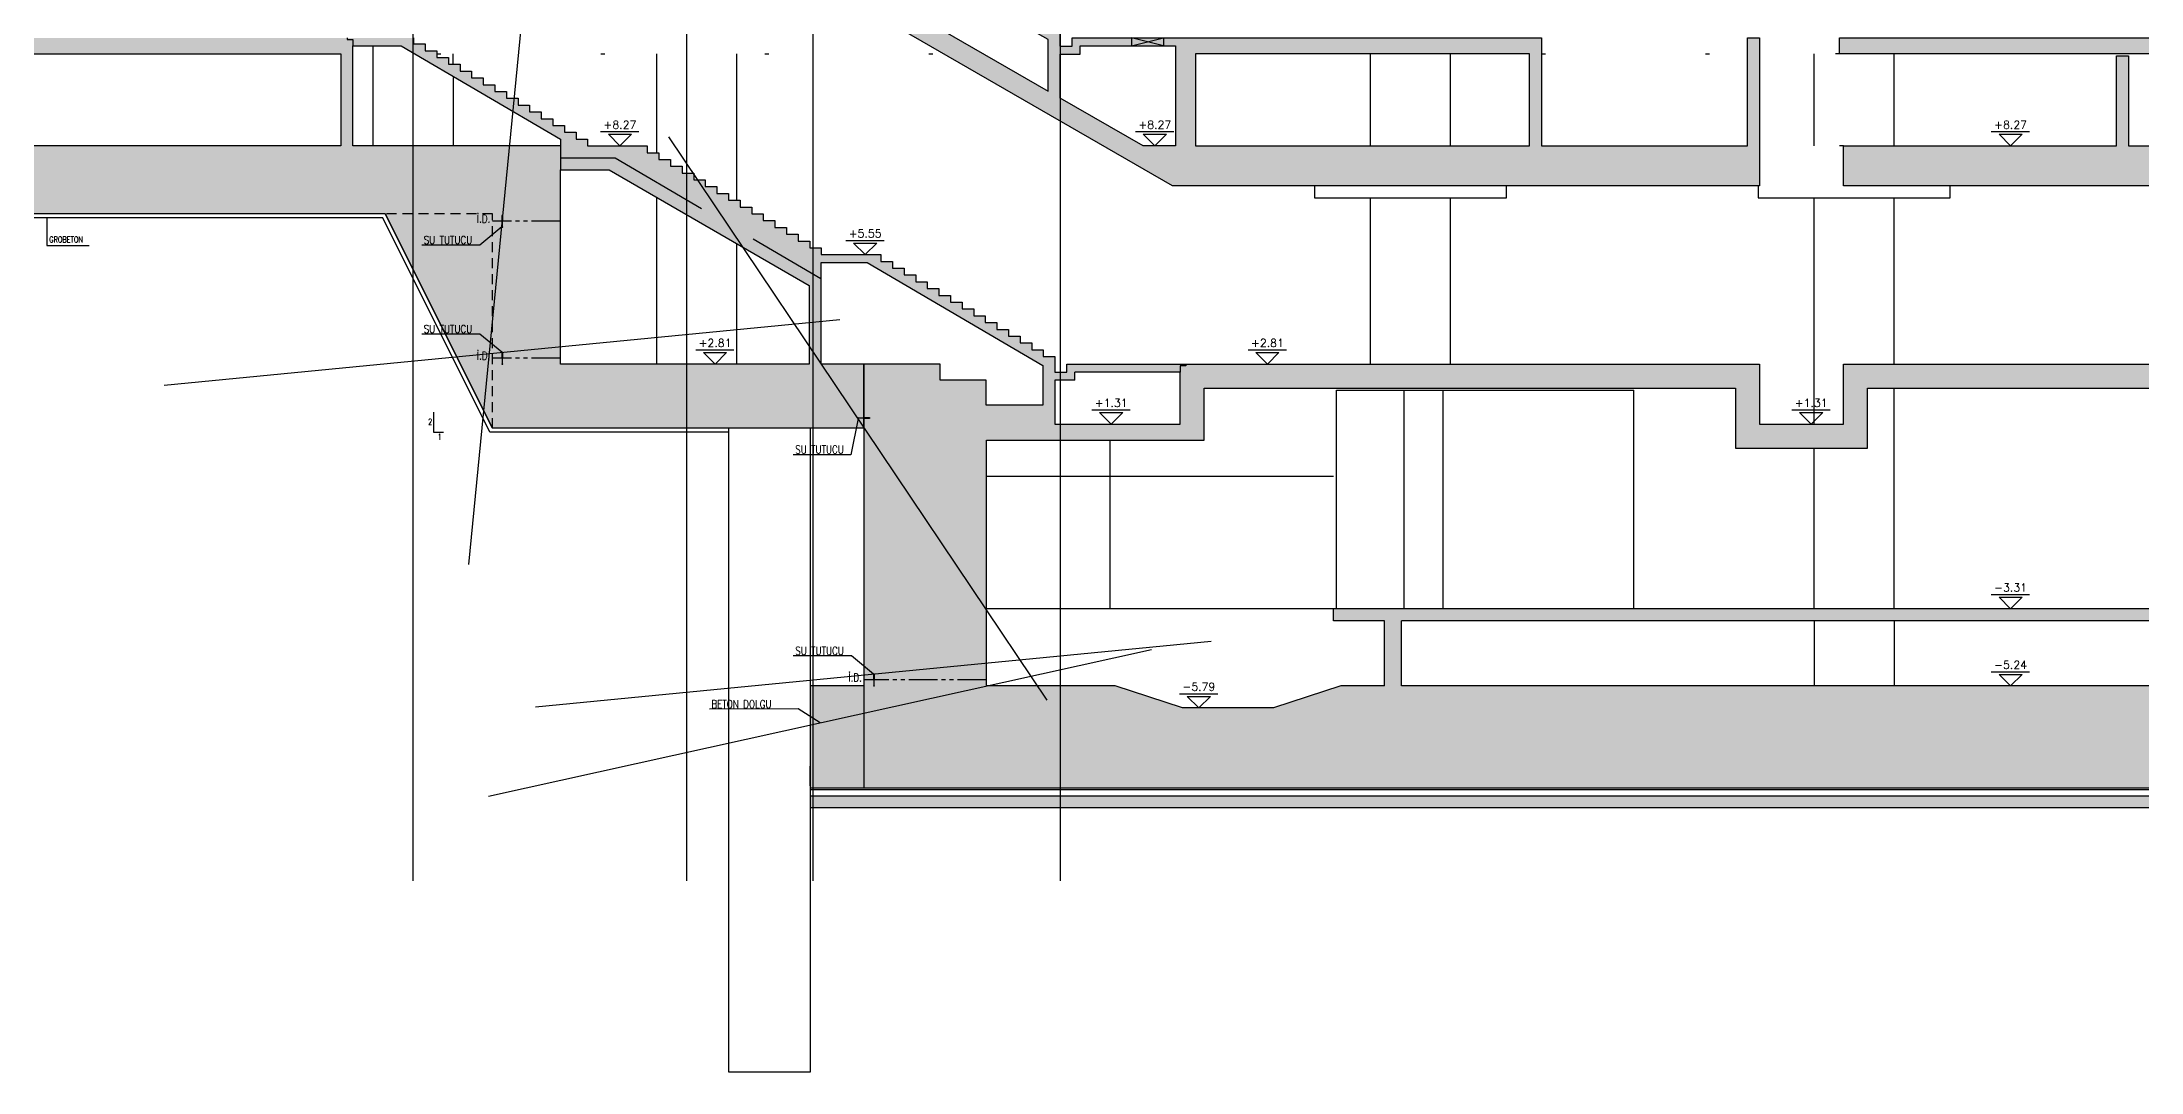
# Model space of a CAD drawing. Header units: millimetres. Extents: x 400408 to 401352, y 4543980 to 4544157.
# Drawn here: x 400660.8 to 400713.2, y 4544014.6 to 4544040.3 of the extents above; entities that cross this region are included whole.
import ezdxf
from ezdxf.enums import TextEntityAlignment as Align

# ---------------------------------------------------------------- set-up
doc = ezdxf.new("R2010")
doc.units = ezdxf.units.MM
for name, pattern in [('ACAD_ISO05W100', [33, 24, -3, 0, -3, 0, -3]), ('AKS', [3, 2.5, -0.25, 0, -0.25]), ('CIZGI', [0.4, 0.25, -0.15]), ('CONTINU', [0]), ('Dot', [4, 0, -4]), ('HIDDEN', [0.375, 0.25, -0.125])]:
    doc.linetypes.add(name, pattern=pattern)
for name, color, linetype in [('aks prota', 2, 'AKS'), ('görünüş prota', 4, 'Continuous'), ('inşaat derzi prota', 11, 'Continuous'), ('kesik prota', 2, 'CIZGI'), ('kesit prota', 1, 'Continuous'), ('kesit tarama prota', 252, 'Continuous'), ('kot prota', 4, 'Continuous'), ('merdiven prota', 2, 'Continuous'), ('not yazısı prota', 6, 'Continuous'), ('not çizgisi prota', 4, 'Continuous'), ('PRT-CST-rc_level', 6, 'Continuous'), ('PRT-CST-rc_levermark', 4, 'Continuous'), ('st_s_not yazısı', 6, 'Continuous'), ('st_s_not çizgisi', 4, 'CIZGI'), ('st_s_su tutucu', 2, 'Continuous'), ('st_s_ölçü', 4, 'Continuous')]:
    doc.layers.add(name, color=color, linetype=linetype)
doc.layers.add('PRT-KD-kazik', color=172, linetype='Continuous', lineweight=25)
doc.styles.add('NOT', font='romanstw.shx')
doc.styles.add('OLCU', font='romanstw.shx')
doc.styles.add('TSIMPLEX', font='romanstw.shx')
doc.dimstyles.new('1-50', dxfattribs={"dimtxt": 10, "dimasz": 4, "dimexe": 4, "dimexo": 8, "dimgap": 4, "dimtad": 1, "dimdec": 1, "dimrnd": 0.05, "dimzin": 9, "dimdsep": 46, "dimtxsty": 'OLCU', "dimblk1": 'OBLIQUE', "dimblk2": 'OBLIQUE', "dimsah": 1, "dimcen": 2, "dimdle": 4, "dimclrd": 4, "dimclre": 4, "dimclrt": 3, "dimadec": 1, "dimazin": 0, "dimtfac": 1, "dimtdec": 1, "dimtix": 1, "dimtmove": 2, "dimatfit": 3, "dimldrblk": 'OBLIQUE', "dimfxl": 1, "dimtvp": 1, "dimtolj": 1, "dimtzin": 1, "dimarcsym": 0})

# ---------------------------------------------------------------- blocks, each defined once
blk = doc.blocks.new('KOTK5')
at = {"layer": 'PRT-CST-rc_levermark'}
blk.add_line((217, 160), (-213, 160), dxfattribs=at)
blk.add_lwpolyline([(130, 130), (-130, 130), (0, 0)], close=True, dxfattribs=at)
at = {"layer": 'PRT-CST-rc_level', "style": 'OLCU'}
blk.add_attdef('000.00', text='', height=90, dxfattribs=at).set_placement((0, 193), align=Align.CENTER)
blk = doc.blocks.new('D')
at = {"layer": 'st_s_su tutucu', "linetype": 'CONTINU', "ltscale": 0.2}
for p, q in [((-39988, 52508), (-39993, 52508)), ((-39993, 52508), (-39993, 52507)), ((-39993, 52507), (-39991, 52506)), ((-39991, 52499), (-39992, 52499)), ((-39992, 52499), (-39992, 52498)), ((-39992, 52498), (-39991, 52498)), ((-39991, 52489), (-39992, 52489)), ((-39992, 52489), (-39992, 52488)), ((-39992, 52488), (-39991, 52488)), ((-39991, 52479), (-39992, 52479)), ((-39992, 52479), (-39992, 52478)), ((-39992, 52478), (-39991, 52478)), ((-39991, 52506), (-39991, 52499)), ((-39991, 52498), (-39991, 52489)), ((-39991, 52488), (-39991, 52479)), ((-39991, 52469), (-39991, 52478)), ((-39990, 52506), (-39988, 52507)), ((-39990, 52499), (-39990, 52506)), ((-39989, 52499), (-39990, 52499)), ((-39990, 52489), (-39990, 52498)), ((-39990, 52498), (-39989, 52498)), ((-39989, 52489), (-39990, 52489)), ((-39990, 52479), (-39990, 52488)), ((-39990, 52488), (-39989, 52488)), ((-39989, 52479), (-39990, 52479)), ((-39990, 52478), (-39989, 52478)), ((-39990, 52478), (-39990, 52469)), ((-39989, 52498), (-39989, 52499)), ((-39989, 52488), (-39989, 52489)), ((-39989, 52478), (-39989, 52479)), ((-39988, 52507), (-39988, 52508)), ((-39993, 52449), (-39991, 52450)), ((-39993, 52448), (-39993, 52449)), ((-39988, 52448), (-39993, 52448)), ((-39992, 52468), (-39992, 52469)), ((-39992, 52469), (-39991, 52469)), ((-39991, 52468), (-39992, 52468)), ((-39992, 52458), (-39992, 52459)), ((-39992, 52459), (-39991, 52459)), ((-39991, 52458), (-39992, 52458)), ((-39991, 52459), (-39991, 52468)), ((-39991, 52450), (-39991, 52458)), ((-39990, 52469), (-39989, 52469)), ((-39989, 52468), (-39990, 52468)), ((-39990, 52468), (-39990, 52459)), ((-39990, 52459), (-39989, 52459)), ((-39989, 52458), (-39990, 52458)), ((-39990, 52458), (-39990, 52450)), ((-39990, 52450), (-39988, 52449)), ((-39989, 52469), (-39989, 52468)), ((-39989, 52459), (-39989, 52458)), ((-39988, 52449), (-39988, 52448))]:
    blk.add_line(p, q, dxfattribs=at)
blk = doc.blocks.new('_Oblique')
at = {"layer": 'st_s_ölçü', "lineweight": -2}
blk.add_line((-0.5, -0.5), (0.5, 0.5), dxfattribs=at)

msp = doc.modelspace()

# ---------------------------------------------------------------- hatches: boundary and pattern name
at = {"layer": 'kesit tarama prota'}
h = msp.add_hatch(color=256, dxfattribs=at)
h.dxf.hatch_style = 1
h.paths.add_polyline_path([(400719.007, 4544024.228), (400694.741, 4544024.228), (400694.741, 4544025.858), (400740.506, 4544025.858), (400740.506, 4544024.228), (400720.347, 4544024.228), (400720.347, 4544021.678), (400753.947, 4544021.678), (400753.947, 4544024.228), (400753.947, 4544037.738), (400753.922, 4544037.738), (400753.922, 4544040.038), (400754.422, 4544040.038), (400754.422, 4544040.238), (400756.801, 4544040.238), (400756.801, 4544037.738), (400753.947, 4544037.738), (400753.947, 4544036.038), (400773.976, 4544036.038), (400775.185, 4544032.288), (400783.283, 4544032.288), (400783.283, 4544060.828), (400775.181, 4544060.828), (400775.181, 4544063.488), (400772.583, 4544063.488), (400772.583, 4544060.828), (400768.283, 4544060.828), (400768.283, 4544063.998), (400767.983, 4544063.998), (400767.983, 4544059.628), (400772.383, 4544059.628), (400772.383, 4544053.528), (400772.383, 4544053.028), (400772.383, 4544047.068), (400772.383, 4544046.568), (400772.383, 4544037.738), (400757.101, 4544037.738), (400757.101, 4544040.038), (400770.583, 4544040.038), (400770.583, 4544040.438), (400754.222, 4544040.438), (400754.222, 4544040.238), (400753.922, 4544040.238), (400753.922, 4544040.628), (400753.622, 4544040.628), (400753.622, 4544040.798), (400753.322, 4544040.798), (400753.322, 4544040.968), (400753.022, 4544040.968), (400753.022, 4544041.138), (400752.722, 4544041.138), (400752.722, 4544041.308), (400752.422, 4544041.308), (400752.422, 4544041.478), (400752.122, 4544041.478), (400752.122, 4544041.648), (400751.822, 4544041.648), (400751.822, 4544041.818), (400751.522, 4544041.818), (400751.522, 4544041.988), (400751.222, 4544041.988), (400751.222, 4544042.158), (400750.922, 4544042.158), (400750.922, 4544042.328), (400750.622, 4544042.328), (400750.622, 4544042.498), (400750.322, 4544042.498), (400750.322, 4544042.668), (400749.122, 4544042.668), (400749.122, 4544042.838), (400748.822, 4544042.838), (400748.822, 4544043.008), (400748.522, 4544043.008), (400748.522, 4544043.178), (400748.222, 4544043.178), (400748.222, 4544043.348), (400747.922, 4544043.348), (400747.922, 4544043.518), (400747.622, 4544043.518), (400747.622, 4544043.688), (400747.322, 4544043.688), (400747.322, 4544043.858), (400747.022, 4544043.858), (400747.022, 4544044.028), (400746.722, 4544044.028), (400746.722, 4544044.198), (400746.422, 4544044.198), (400746.422, 4544044.368), (400746.122, 4544044.368), (400746.122, 4544044.538), (400745.822, 4544044.538), (400745.822, 4544044.708), (400745.522, 4544044.708), (400745.522, 4544044.878), (400744.322, 4544044.878), (400744.322, 4544045.048), (400744.022, 4544045.048), (400744.022, 4544045.218), (400743.722, 4544045.218), (400743.722, 4544045.388), (400743.422, 4544045.388), (400743.422, 4544045.558), (400743.122, 4544045.558), (400743.122, 4544045.728), (400742.822, 4544045.728), (400742.822, 4544045.898), (400742.522, 4544045.898), (400742.522, 4544046.068), (400742.222, 4544046.068), (400742.222, 4544046.238), (400741.922, 4544046.238), (400741.922, 4544046.408), (400741.622, 4544046.408), (400741.622, 4544046.578), (400741.322, 4544046.578), (400741.322, 4544046.748), (400741.022, 4544046.748), (400741.022, 4544046.918), (400740.722, 4544046.918), (400740.722, 4544047.068), (400725.497, 4544047.068), (400725.497, 4544052.978), (400725.197, 4544052.978), (400725.197, 4544047.068), (400719.197, 4544047.068), (400719.197, 4544052.978), (400718.897, 4544052.978), (400718.897, 4544047.068), (400718.897, 4544046.968), (400718.647, 4544046.968), (400718.647, 4544047.068), (400703.387, 4544047.068), (400703.387, 4544046.568), (400738.171, 4544046.568), (400738.171, 4544045.068), (400742.493, 4544045.068), (400750.513, 4544040.438), (400705.687, 4544040.438), (400705.687, 4544040.038), (400751.001, 4544040.038), (400751.001, 4544037.738), (400730.217, 4544037.738), (400730.217, 4544039.988), (400729.917, 4544039.988), (400729.917, 4544037.738), (400712.917, 4544037.738), (400712.917, 4544039.988), (400712.617, 4544039.988), (400712.617, 4544037.738), (400705.787, 4544037.738), (400705.787, 4544036.738), (400750.885, 4544036.738), (400750.885, 4544032.278), (400705.787, 4544032.278), (400705.787, 4544030.778), (400703.687, 4544030.778), (400703.687, 4544032.278), (400686.376, 4544032.278), (400686.376, 4544032.078), (400686.076, 4544032.078), (400686.076, 4544032.468), (400685.786, 4544032.468), (400685.786, 4544032.638), (400685.496, 4544032.638), (400685.496, 4544032.808), (400685.206, 4544032.808), (400685.206, 4544032.978), (400684.916, 4544032.978), (400684.916, 4544033.148), (400684.626, 4544033.148), (400684.626, 4544033.318), (400684.336, 4544033.318), (400684.336, 4544033.488), (400684.046, 4544033.488), (400684.046, 4544033.658), (400683.756, 4544033.658), (400683.756, 4544033.828), (400683.466, 4544033.828), (400683.466, 4544033.998), (400683.176, 4544033.998), (400683.176, 4544034.168), (400682.886, 4544034.168), (400682.886, 4544034.338), (400682.596, 4544034.338), (400682.596, 4544034.508), (400682.306, 4544034.508), (400682.306, 4544034.678), (400682.016, 4544034.678), (400682.016, 4544034.848), (400681.726, 4544034.848), (400681.726, 4544035.018), (400680.236, 4544035.018), (400680.236, 4544035.188), (400679.946, 4544035.188), (400679.946, 4544035.358), (400679.656, 4544035.358), (400679.656, 4544035.528), (400679.366, 4544035.528), (400679.366, 4544035.698), (400679.076, 4544035.698), (400679.076, 4544035.868), (400678.786, 4544035.868), (400678.786, 4544036.038), (400678.496, 4544036.038), (400678.496, 4544036.208), (400678.206, 4544036.208), (400678.206, 4544036.378), (400677.916, 4544036.378), (400677.916, 4544036.548), (400677.626, 4544036.548), (400677.626, 4544036.718), (400677.336, 4544036.718), (400677.336, 4544036.888), (400677.046, 4544036.888), (400677.046, 4544037.058), (400676.756, 4544037.058), (400676.756, 4544037.228), (400676.466, 4544037.228), (400676.466, 4544037.398), (400676.176, 4544037.398), (400676.176, 4544037.568), (400675.886, 4544037.568), (400675.886, 4544037.738), (400674.396, 4544037.738), (400674.396, 4544037.908), (400674.106, 4544037.908), (400674.106, 4544038.078), (400673.816, 4544038.078), (400673.816, 4544038.248), (400673.526, 4544038.248), (400673.526, 4544038.418), (400673.236, 4544038.418), (400673.236, 4544038.588), (400672.946, 4544038.588), (400672.946, 4544038.758), (400672.656, 4544038.758), (400672.656, 4544038.928), (400672.366, 4544038.928), (400672.366, 4544039.098), (400672.076, 4544039.098), (400672.076, 4544039.268), (400671.786, 4544039.268), (400671.786, 4544039.438), (400671.496, 4544039.438), (400671.496, 4544039.608), (400671.206, 4544039.608), (400671.206, 4544039.778), (400670.916, 4544039.778), (400670.916, 4544039.948), (400670.626, 4544039.948), (400670.626, 4544040.118), (400670.336, 4544040.118), (400670.336, 4544040.288), (400670.046, 4544040.288), (400670.046, 4544040.438), (400643.483, 4544040.438), (400643.483, 4544046.568), (400651.033, 4544046.568), (400651.033, 4544047.068), (400643.483, 4544047.068), (400643.483, 4544053.028), (400679.943, 4544053.028), (400679.943, 4544053.528), (400643.483, 4544053.528), (400643.483, 4544059.628), (400661.79, 4544059.628), (400661.79, 4544062.208), (400661.49, 4544062.208), (400661.49, 4544060.828), (400643.283, 4544060.828), (400643.283, 4544061.358), (400640.683, 4544061.358), (400640.683, 4544060.828), (400632.583, 4544060.828), (400632.583, 4544036.038), (400644.373, 4544036.038), (400645.583, 4544032.288), (400652.333, 4544032.288), (400653.542, 4544036.038), (400669.334, 4544036.038), (400672.014, 4544030.678), (400681.302, 4544030.678), (400681.302, 4544032.278), (400680.236, 4544032.278), (400680.236, 4544034.818), (400681.382, 4544034.818), (400685.776, 4544032.242), (400685.776, 4544031.248), (400684.359, 4544031.248), (400684.359, 4544031.878), (400683.204, 4544031.878), (400683.204, 4544032.278), (400681.302, 4544032.278), (400681.302, 4544030.678), (400681.302, 4544024.228), (400681.302, 4544021.678), (400719.007, 4544021.678)])
h.paths.add_polyline_path([(400693.041, 4544026.158), (400693.041, 4544025.858), (400694.316, 4544025.858), (400694.316, 4544024.228), (400693.227, 4544024.228), (400691.544, 4544023.678), (400689.264, 4544023.678), (400687.581, 4544024.228), (400684.364, 4544024.228), (400684.364, 4544030.378), (400689.807, 4544030.378), (400689.807, 4544031.678), (400703.087, 4544031.678), (400703.087, 4544030.178), (400706.387, 4544030.178), (400706.387, 4544031.678), (400750.885, 4544031.678), (400750.885, 4544024.228), (400747.668, 4544024.228), (400745.985, 4544023.678), (400743.705, 4544023.678), (400742.022, 4544024.228), (400740.933, 4544024.228), (400740.933, 4544025.858), (400742.208, 4544025.858), (400742.208, 4544026.158)], flags=16)
h.paths.add_polyline_path([(400689.207, 4544030.778), (400686.076, 4544030.778), (400686.076, 4544031.878), (400686.576, 4544031.878), (400686.576, 4544032.078), (400689.207, 4544032.078)], flags=16)
h.paths.add_polyline_path([(400679.936, 4544032.278), (400673.714, 4544032.278), (400673.714, 4544037.138), (400673.714, 4544037.738), (400668.527, 4544037.738), (400668.527, 4544040.238), (400669.736, 4544040.238), (400673.714, 4544037.906), (400673.714, 4544037.738), (400673.714, 4544037.138), (400674.932, 4544037.138), (400679.936, 4544034.249)], flags=16)
h.paths.add_polyline_path([(400668.227, 4544037.738), (400650.933, 4544037.738), (400650.633, 4544037.738), (400650.633, 4544033.988), (400647.283, 4544033.988), (400647.283, 4544037.738), (400646.983, 4544037.738), (400643.483, 4544037.738), (400643.483, 4544040.038), (400668.227, 4544040.038)], flags=16)
h.paths.add_polyline_path([(400738.771, 4544045.568), (400738.771, 4544046.868), (400740.404, 4544046.868), (400742.627, 4544045.608), (400742.627, 4544045.568)], flags=16)
h.paths.add_polyline_path([(400744.322, 4544044.59), (400744.322, 4544044.678), (400745.169, 4544044.678), (400748.822, 4544042.608), (400748.822, 4544041.992)], flags=16)
h.paths.add_polyline_path([(400749.122, 4544041.818), (400749.122, 4544042.468), (400749.969, 4544042.468), (400753.622, 4544040.398), (400753.622, 4544037.738), (400751.501, 4544037.738), (400751.501, 4544040.445)], flags=16)
h.paths.add_polyline_path([(400642.883, 4544037.738), (400639.483, 4544037.738), (400639.483, 4544059.628), (400640.983, 4544059.628), (400640.983, 4544061.058), (400642.883, 4544061.058)], flags=16)
h.paths.add_polyline_path([(400638.983, 4544037.738), (400633.783, 4544037.738), (400633.783, 4544040.038), (400638.983, 4544040.038)], flags=16)
h.paths.add_polyline_path([(400638.983, 4544040.438), (400633.783, 4544040.438), (400633.783, 4544046.568), (400638.983, 4544046.568)], flags=16)
h.paths.add_polyline_path([(400638.983, 4544047.068), (400633.783, 4544047.068), (400633.783, 4544053.028), (400638.983, 4544053.028)], flags=16)
h.paths.add_polyline_path([(400638.983, 4544053.528), (400633.783, 4544053.528), (400633.783, 4544059.628), (400638.983, 4544059.628)], flags=16)
h.paths.add_polyline_path([(400772.985, 4544037.738), (400772.985, 4544063.288), (400774.881, 4544063.288), (400774.881, 4544059.628), (400776.385, 4544059.628), (400776.385, 4544037.738)], flags=16)
h.paths.add_polyline_path([(400776.885, 4544033.988), (400776.885, 4544040.038), (400782.083, 4544040.038), (400782.083, 4544037.738), (400782.083, 4544033.988)], flags=16)
h.paths.add_polyline_path([(400776.885, 4544040.438), (400776.885, 4544046.568), (400782.083, 4544046.568), (400782.083, 4544040.438)], flags=16)
h.paths.add_polyline_path([(400776.885, 4544047.068), (400776.885, 4544053.028), (400782.083, 4544053.028), (400782.083, 4544047.068)], flags=16)
h.paths.add_polyline_path([(400776.885, 4544053.528), (400776.885, 4544059.628), (400782.083, 4544059.628), (400782.083, 4544053.528)], flags=16)
h = msp.add_hatch(color=256, dxfattribs=at)
h.dxf.hatch_style = 1
h.paths.add_polyline_path([(400676.01, 4544045.388), (400675.71, 4544045.388), (400675.71, 4544045.558), (400675.41, 4544045.558), (400675.41, 4544045.728), (400675.11, 4544045.728), (400675.11, 4544045.898), (400674.81, 4544045.898), (400674.81, 4544046.068), (400674.51, 4544046.068), (400674.51, 4544046.238), (400674.21, 4544046.238), (400674.21, 4544046.408), (400673.91, 4544046.408), (400673.91, 4544046.578), (400673.61, 4544046.578), (400673.61, 4544046.748), (400673.31, 4544046.748), (400673.31, 4544046.918), (400673.01, 4544046.918), (400673.01, 4544047.068), (400667.032, 4544047.068), (400667.032, 4544046.568), (400670.563, 4544046.568), (400670.563, 4544045.068), (400674.588, 4544045.068), (400689.016, 4544036.738), (400703.687, 4544036.738), (400703.687, 4544040.438), (400703.387, 4544040.438), (400703.387, 4544037.738), (400698.237, 4544037.738), (400698.237, 4544040.438), (400686.51, 4544040.438), (400686.51, 4544040.234), (400686.211, 4544040.234), (400686.211, 4544040.628), (400685.91, 4544040.628), (400685.91, 4544040.798), (400685.61, 4544040.798), (400685.61, 4544040.968), (400685.31, 4544040.968), (400685.31, 4544041.138), (400685.01, 4544041.138), (400685.01, 4544041.308), (400684.71, 4544041.308), (400684.71, 4544041.478), (400684.41, 4544041.478), (400684.41, 4544041.648), (400684.11, 4544041.648), (400684.11, 4544041.818), (400683.81, 4544041.818), (400683.81, 4544041.988), (400683.51, 4544041.988), (400683.51, 4544042.158), (400683.21, 4544042.158), (400683.21, 4544042.328), (400682.91, 4544042.328), (400682.91, 4544042.498), (400682.61, 4544042.498), (400682.61, 4544042.668), (400681.41, 4544042.668), (400681.41, 4544042.838), (400681.11, 4544042.838), (400681.11, 4544043.008), (400680.81, 4544043.008), (400680.81, 4544043.178), (400680.51, 4544043.178), (400680.51, 4544043.348), (400680.21, 4544043.348), (400680.21, 4544043.518), (400679.91, 4544043.518), (400679.91, 4544043.688), (400679.61, 4544043.688), (400679.61, 4544043.858), (400679.31, 4544043.858), (400679.31, 4544044.028), (400679.01, 4544044.028), (400679.01, 4544044.198), (400678.71, 4544044.198), (400678.71, 4544044.368), (400678.41, 4544044.368), (400678.41, 4544044.538), (400678.11, 4544044.538), (400678.11, 4544044.708), (400677.81, 4544044.708), (400677.81, 4544044.878), (400676.61, 4544044.878), (400676.61, 4544045.048), (400676.31, 4544045.048), (400676.31, 4544045.218), (400676.01, 4544045.218)])
h.paths.add_polyline_path([(400674.722, 4544045.568), (400671.061, 4544045.568), (400671.061, 4544046.868), (400672.692, 4544046.868), (400674.722, 4544045.718)], flags=16)
h.paths.add_polyline_path([(400676.61, 4544044.678), (400677.457, 4544044.678), (400681.11, 4544042.608), (400681.11, 4544041.88), (400676.61, 4544044.478)], flags=16)
h.paths.add_polyline_path([(400681.41, 4544042.468), (400682.257, 4544042.468), (400685.911, 4544040.398), (400685.911, 4544039.108), (400681.41, 4544041.707)], flags=16)
h.paths.add_polyline_path([(400686.211, 4544040.034), (400686.71, 4544040.034), (400686.71, 4544040.238), (400689.093, 4544040.238), (400689.093, 4544037.738), (400688.284, 4544037.738), (400686.211, 4544038.935)], flags=16)
h.paths.add_polyline_path([(400689.593, 4544040.038), (400697.937, 4544040.038), (400697.937, 4544037.738), (400689.593, 4544037.738)], flags=16)
h = msp.add_hatch(color=256, dxfattribs=at)
h.dxf.hatch_style = 1
h.paths.add_polyline_path([(400681.302, 4544024.228), (400679.962, 4544024.228), (400679.962, 4544021.678), (400681.302, 4544021.678)])
h = msp.add_hatch(dxfattribs=at)
h.set_pattern_fill('AR-CONC', color=253, scale=0.001)
h.set_pattern_definition([(50, (401030.68156, 4543716.28813), (0.18218467, -0.015939086), [0.01905, -0.20955]), (355, (401030.68156, 4543716.28813), (-0.03524342, 0.191056845), [0.01524, -0.167640584]), (100.451445, (401030.69674, 4543716.2868), (0.14694125, 0.17511775), [0.01619001, -0.178090245]), (46.1842, (401030.68156, 4543716.33893), (0.27107904, -0.04204233), [0.028575, -0.314325]), (96.63556, (401030.70415, 4543716.33543), (0.23740413, 0.24742612), [0.02428502, -0.2671356]), (351.18415, (401030.68156, 4543716.33893), (0.23740413, 0.24742612), [0.02285997, -0.25145973]), (21, (401030.70696, 4543716.32623), (0.15161439, -0.1022652), [0.01905, -0.20955]), (326, (401030.70696, 4543716.32623), (0.06180203, 0.184187966), [0.01524, -0.16764]), (71.451445, (401030.7196, 4543716.3177), (0.21341642, 0.08192277), [0.01619001, -0.17808994]), (37.5, (401030.68156, 4543716.28813), (0.003088603, 0.084555039), [0, -0.165608, 0, -0.17018, 0, -0.168275]), (7.5, (401030.68156, 4543716.28813), (0.066819663, 0.100180575), [0, -0.097028, 0, -0.161798, 0, -0.064135]), (327.5, (401030.624915, 4543716.28813), (0.135590595, -0.005728744), [0, -0.0635, 0, -0.19812, 0, -0.26289]), (317.5, (401030.59952, 4543716.28813), (0.14812918, 0.02542649), [0, -0.08255, 0, -0.131572, 0, -0.18669])])
h.paths.add_polyline_path([(400679.962, 4544021.178), (400755.33, 4544021.178), (400755.33, 4544021.478), (400679.962, 4544021.478)])

# ---------------------------------------------------------------- linework, layer by layer
at = {"layer": 'aks prota', "ltscale": 10}
for p, q in [((400670.033, 4544019.353), (400670.033, 4544067.182)), ((400676.873, 4544019.353), (400676.873, 4544067.182)), ((400680.033, 4544019.353), (400680.033, 4544067.182)), ((400686.212, 4544019.353), (400686.212, 4544067.182))]:
    msp.add_line(p, q, dxfattribs=at)
at = {"layer": 'görünüş prota', "color": 4}
for p, q in [((400669.033, 4544037.738), (400669.033, 4544040.238)), ((400671.033, 4544039.778), (400671.033, 4544040.038)), ((400676.129, 4544037.568), (400676.129, 4544040.038)), ((400678.129, 4544036.378), (400678.129, 4544040.038)), ((400693.963, 4544037.738), (400693.963, 4544040.038)), ((400695.963, 4544037.738), (400695.963, 4544040.038)), ((400705.052, 4544037.738), (400705.052, 4544040.038)), ((400707.052, 4544037.738), (400707.052, 4544040.038)), ((400671.033, 4544039.452), (400671.033, 4544037.738)), ((400676.129, 4544032.278), (400676.129, 4544036.447)), ((400693.963, 4544032.278), (400693.963, 4544036.438)), ((400695.963, 4544032.278), (400695.963, 4544036.438)), ((400705.052, 4544030.778), (400705.052, 4544036.438)), ((400707.052, 4544032.278), (400707.052, 4544036.438)), ((400678.129, 4544032.278), (400678.129, 4544035.292)), ((400693.111, 4544026.158), (400693.111, 4544031.628)), ((400694.81, 4544026.158), (400694.81, 4544031.628)), ((400695.785, 4544026.158), (400695.785, 4544031.628)), ((400700.546, 4544026.158), (400700.546, 4544031.628)), ((400707.052, 4544026.158), (400707.052, 4544031.678)), ((400687.455, 4544026.158), (400687.455, 4544030.378)), ((400705.052, 4544026.158), (400705.052, 4544030.178)), ((400705.052, 4544025.858), (400705.052, 4544024.228)), ((400707.052, 4544025.858), (400707.052, 4544024.228))]:
    msp.add_line(p, q, dxfattribs=at)
at = {"layer": 'görünüş prota'}
for p, q in [((400679.962, 4544021.728), (400679.962, 4544022.222)), ((400755.33, 4544021.628), (400679.962, 4544021.628))]:
    msp.add_line(p, q, dxfattribs=at)
at = {"layer": 'görünüş prota', "color": 4, "linetype": 'Dot'}
for points in [[(400670.626, 4544040.038), (400683.3, 4544040.038)], [(400698.237, 4544040.038), (400703.387, 4544040.038)], [(400705.687, 4544040.038), (400703.687, 4544040.038)], [(400705.787, 4544037.738), (400703.687, 4544037.738)]]:
    msp.add_lwpolyline(points, dxfattribs=at)
at = {"layer": 'görünüş prota', "color": 4}
for points in [[(400692.563, 4544036.738), (400692.563, 4544036.438), (400697.363, 4544036.438), (400697.363, 4544036.738)], [(400703.652, 4544036.738), (400703.652, 4544036.438), (400708.452, 4544036.438), (400708.452, 4544036.738)], [(400693.111, 4544031.628), (400700.546, 4544031.628)], [(400693.041, 4544029.468), (400684.364, 4544029.468)], [(400693.041, 4544026.158), (400684.364, 4544026.158)]]:
    msp.add_lwpolyline(points, dxfattribs=at)
at = {"layer": 'görünüş prota'}
for points in [[(400677.921, 4544030.578), (400671.952, 4544030.578), (400669.272, 4544035.938), (400653.604, 4544035.938), (400652.394, 4544032.188), (400645.521, 4544032.188), (400644.311, 4544035.938), (400632.483, 4544035.938), (400632.483, 4544036.038)], [(400679.962, 4544021.478), (400755.33, 4544021.478)], [(400755.33, 4544021.178), (400679.962, 4544021.178)]]:
    msp.add_lwpolyline(points, dxfattribs=at)
at = {"layer": 'inşaat derzi prota', "linetype": 'ACAD_ISO05W100', "ltscale": 0.03}
for points in [[(400673.714, 4544035.855), (400672.014, 4544035.855)], [(400673.714, 4544032.428), (400672.014, 4544032.428)], [(400684.364, 4544024.378), (400681.302, 4544024.378)]]:
    msp.add_lwpolyline(points, dxfattribs=at)
at = {"layer": 'kesik prota', "ltscale": 10}
for points in [[(400687.993, 4544040.438), (400687.993, 4544040.238), (400688.793, 4544040.438), (400688.793, 4544040.238), (400687.993, 4544040.438)], [(400673.714, 4544037.738), (400673.714, 4544037.438), (400675.082, 4544037.438), (400680.226, 4544034.422)]]:
    msp.add_lwpolyline(points, dxfattribs=at)
at = {"layer": 'kesik prota'}
msp.add_lwpolyline([(400672.014, 4544030.678), (400672.014, 4544036.038), (400669.334, 4544036.038)], dxfattribs=at)
at = {"layer": 'kesit prota'}
for p, q in [((400689.207, 4544032.078), (400686.576, 4544032.078)), ((400686.576, 4544031.878), (400686.576, 4544032.078)), ((400689.207, 4544030.778), (400689.207, 4544032.078))]:
    msp.add_line(p, q, dxfattribs=at)
at = {"layer": 'kesit prota', "color": 1}
for p, q in [((400693.041, 4544025.858), (400693.041, 4544026.158)), ((400742.208, 4544026.158), (400693.041, 4544026.158)), ((400694.316, 4544025.858), (400693.041, 4544025.858)), ((400694.316, 4544024.228), (400694.316, 4544025.858)), ((400694.741, 4544024.228), (400694.741, 4544025.858)), ((400740.506, 4544025.858), (400694.741, 4544025.858))]:
    msp.add_line(p, q, dxfattribs=at)
at = {"layer": 'kesit prota'}
for points in [[(400686.211, 4544040.234), (400686.51, 4544040.234), (400686.51, 4544040.438), (400698.237, 4544040.438), (400698.237, 4544037.738), (400703.387, 4544037.738), (400703.387, 4544040.438), (400703.687, 4544040.438), (400703.687, 4544036.738), (400689.016, 4544036.738), (400674.588, 4544045.068), (400670.563, 4544045.068), (400670.563, 4544046.568), (400667.032, 4544046.568), (400667.032, 4544047.068)], [(400670.046, 4544040.438), (400670.046, 4544040.288), (400670.336, 4544040.288), (400670.336, 4544040.118), (400670.626, 4544040.118), (400670.626, 4544039.948), (400670.916, 4544039.948), (400670.916, 4544039.778), (400671.206, 4544039.778), (400671.206, 4544039.608), (400671.496, 4544039.608), (400671.496, 4544039.438), (400671.786, 4544039.438), (400671.786, 4544039.268), (400672.076, 4544039.268), (400672.076, 4544039.098), (400672.366, 4544039.098), (400672.366, 4544038.928), (400672.656, 4544038.928), (400672.656, 4544038.758), (400672.946, 4544038.758), (400672.946, 4544038.588), (400673.236, 4544038.588), (400673.236, 4544038.418), (400673.526, 4544038.418), (400673.526, 4544038.248), (400673.816, 4544038.248), (400673.816, 4544038.078), (400674.106, 4544038.078), (400674.106, 4544037.908), (400674.396, 4544037.908), (400674.396, 4544037.738), (400675.886, 4544037.738), (400675.886, 4544037.568), (400676.176, 4544037.568), (400676.176, 4544037.398), (400676.466, 4544037.398), (400676.466, 4544037.228), (400676.756, 4544037.228), (400676.756, 4544037.058), (400677.046, 4544037.058), (400677.046, 4544036.888), (400677.336, 4544036.888), (400677.336, 4544036.718), (400677.626, 4544036.718), (400677.626, 4544036.548), (400677.916, 4544036.548), (400677.916, 4544036.378), (400678.206, 4544036.378), (400678.206, 4544036.208), (400678.496, 4544036.208), (400678.496, 4544036.038), (400678.786, 4544036.038), (400678.786, 4544035.868), (400679.076, 4544035.868), (400679.076, 4544035.698), (400679.366, 4544035.698), (400679.366, 4544035.528), (400679.656, 4544035.528), (400679.656, 4544035.358), (400679.946, 4544035.358), (400679.946, 4544035.188), (400680.236, 4544035.188), (400680.236, 4544035.018), (400681.726, 4544035.018), (400681.726, 4544034.848), (400682.016, 4544034.848), (400682.016, 4544034.678), (400682.306, 4544034.678), (400682.306, 4544034.508), (400682.596, 4544034.508), (400682.596, 4544034.338), (400682.886, 4544034.338), (400682.886, 4544034.168), (400683.176, 4544034.168), (400683.176, 4544033.998), (400683.466, 4544033.998), (400683.466, 4544033.828), (400683.756, 4544033.828), (400683.756, 4544033.658), (400684.046, 4544033.658), (400684.046, 4544033.488), (400684.336, 4544033.488), (400684.336, 4544033.318), (400684.626, 4544033.318), (400684.626, 4544033.148), (400684.916, 4544033.148), (400684.916, 4544032.978), (400685.206, 4544032.978), (400685.206, 4544032.808), (400685.496, 4544032.808), (400685.496, 4544032.638), (400685.786, 4544032.638), (400685.786, 4544032.468), (400686.076, 4544032.468), (400686.076, 4544032.078), (400686.376, 4544032.078), (400686.376, 4544032.278), (400703.687, 4544032.278)], [(400681.302, 4544030.678), (400672.014, 4544030.678), (400669.334, 4544036.038), (400653.542, 4544036.038), (400652.333, 4544032.288), (400645.583, 4544032.288), (400644.373, 4544036.038), (400632.583, 4544036.038)], [(400669.334, 4544036.038), (400672.014, 4544030.678)], [(400681.302, 4544024.228), (400681.302, 4544021.678)]]:
    msp.add_lwpolyline(points, dxfattribs=at)
at = {"layer": 'kesit prota', "color": 1}
for points in [[(400681.41, 4544041.707), (400685.911, 4544039.108), (400685.911, 4544040.398), (400682.257, 4544042.468), (400681.41, 4544042.468), (400681.41, 4544041.707)], [(400686.211, 4544040.234), (400686.211, 4544040.628)], [(400650.633, 4544033.988), (400647.283, 4544033.988), (400647.283, 4544037.738), (400646.983, 4544037.738), (400646.983, 4544037.738), (400643.483, 4544037.738), (400643.483, 4544040.038), (400668.227, 4544040.038), (400668.227, 4544037.738), (400650.933, 4544037.738), (400650.933, 4544037.738), (400650.633, 4544037.738), (400650.633, 4544033.988)], [(400673.714, 4544037.738), (400668.527, 4544037.738), (400668.527, 4544040.238), (400669.736, 4544040.238), (400673.714, 4544037.906), (400673.714, 4544037.738)], [(400686.71, 4544040.238), (400689.093, 4544040.238), (400689.093, 4544037.738), (400688.284, 4544037.738), (400686.211, 4544038.935), (400686.211, 4544040.034), (400686.71, 4544040.034), (400686.71, 4544040.238)], [(400705.787, 4544032.278), (400750.885, 4544032.278), (400750.885, 4544036.738), (400705.787, 4544036.738), (400705.787, 4544037.738), (400712.617, 4544037.738), (400712.617, 4544039.988), (400712.917, 4544039.988), (400712.917, 4544037.738), (400729.917, 4544037.738), (400729.917, 4544039.988), (400730.217, 4544039.988), (400730.217, 4544037.738), (400751.001, 4544037.738), (400751.001, 4544040.038), (400705.687, 4544040.038), (400705.687, 4544040.438), (400750.513, 4544040.438)], [(400673.714, 4544032.278), (400673.714, 4544037.138), (400674.932, 4544037.138), (400679.936, 4544034.249), (400679.936, 4544032.278), (400673.714, 4544032.278)], [(400681.302, 4544030.678), (400681.302, 4544032.278), (400680.236, 4544032.278), (400680.236, 4544034.818), (400681.382, 4544034.818), (400685.776, 4544032.242), (400685.776, 4544031.248), (400684.359, 4544031.248), (400684.359, 4544031.878), (400683.204, 4544031.878), (400683.204, 4544032.278), (400681.302, 4544032.278), (400681.302, 4544024.228), (400679.962, 4544024.228), (400679.962, 4544021.678), (400719.007, 4544021.678)], [(400703.687, 4544032.278), (400703.687, 4544030.778), (400705.787, 4544030.778), (400705.787, 4544032.278)], [(400694.316, 4544024.228), (400693.227, 4544024.228), (400691.544, 4544023.678), (400689.264, 4544023.678), (400687.581, 4544024.228), (400684.364, 4544024.228), (400684.364, 4544030.378), (400689.807, 4544030.378), (400689.807, 4544031.678), (400703.087, 4544031.678), (400703.087, 4544030.178), (400706.387, 4544030.178), (400706.387, 4544031.678), (400750.885, 4544031.678), (400750.885, 4544024.228), (400747.668, 4544024.228), (400745.985, 4544023.678), (400743.705, 4544023.678), (400742.022, 4544024.228), (400740.933, 4544024.228)], [(400686.576, 4544031.878), (400686.076, 4544031.878), (400686.076, 4544030.778), (400689.207, 4544030.778)], [(400719.007, 4544024.228), (400694.741, 4544024.228)]]:
    msp.add_lwpolyline(points, dxfattribs=at)
msp.add_lwpolyline([(400689.593, 4544040.038), (400689.593, 4544037.738), (400697.937, 4544037.738), (400697.937, 4544040.038)], close=True, dxfattribs=at)
at = {"layer": 'kesit tarama prota'}
msp.add_lwpolyline([(400673.714, 4544037.738), (400673.714, 4544037.138)], dxfattribs=at)
at = {"layer": 'merdiven prota', "linetype": 'HIDDEN', "ltscale": 10}
for points in [[(400668.382, 4544040.438), (400668.382, 4544040.398), (400668.527, 4544040.398), (400668.527, 4544040.238)], [(400689.352, 4544032.278), (400689.352, 4544032.238), (400689.207, 4544032.238), (400689.207, 4544032.078)]]:
    msp.add_lwpolyline(points, dxfattribs=at)
at = {"layer": 'PRT-KD-kazik', "color": 3}
msp.add_lwpolyline([(400679.962, 4544030.678), (400679.962, 4544014.568), (400677.921, 4544014.568), (400677.921, 4544030.678)], dxfattribs=at)
at = {"layer": 'st_s_not çizgisi', "linetype": 'CONTINU'}
msp.add_lwpolyline([(400660.878, 4544035.938), (400660.878, 4544035.243), (400661.935, 4544035.243)], dxfattribs=at)
at = {"layer": 'st_s_ölçü', "ltscale": 0.1}
msp.add_lwpolyline([(400670.544, 4544031.078), (400670.544, 4544030.578), (400670.794, 4544030.578)], dxfattribs=at)

# ---------------------------------------------------------------- block references
at = {"layer": 'kot prota', "linetype": 'CONTINU', "ltscale": 0.1}
ref = msp.add_blockref('KOTK5', (400675.202, 4544037.738), dxfattribs=dict(at, xscale=-0.002222222222222222, yscale=0.002222222222222222, zscale=0.002222222222222222, rotation=359.9999999999902))
ref.add_attrib('000.00', '+8.27', dxfattribs={"layer": 'PRT-CST-rc_level', "height": 0.2, "style": 'OLCU'}).set_placement((400675.202, 4544038.167), align=Align.CENTER)
ref = msp.add_blockref('KOTK5', (400688.573, 4544037.738), dxfattribs=dict(at, xscale=-0.002222222222222222, yscale=0.002222222222222222, zscale=0.002222222222222222, rotation=359.9999999999902))
ref.add_attrib('000.00', '+8.27', dxfattribs={"layer": 'PRT-CST-rc_level', "height": 0.2, "style": 'OLCU'}).set_placement((400688.573, 4544038.167), align=Align.CENTER)
ref = msp.add_blockref('KOTK5', (400709.965, 4544037.738), dxfattribs=dict(at, xscale=-0.002222222222222222, yscale=0.002222222222222222, zscale=0.002222222222222222, rotation=359.9999999999902))
ref.add_attrib('000.00', '+8.27', dxfattribs={"layer": 'PRT-CST-rc_level', "height": 0.2, "style": 'OLCU'}).set_placement((400709.965, 4544038.167), align=Align.CENTER)
ref = msp.add_blockref('KOTK5', (400681.332, 4544035.018), dxfattribs=dict(at, xscale=-0.002222222222222222, yscale=0.002222222222222222, zscale=0.002222222222222222, rotation=359.9999999999902))
ref.add_attrib('000.00', '+5.55', dxfattribs={"layer": 'PRT-CST-rc_level', "height": 0.2, "style": 'OLCU'}).set_placement((400681.332, 4544035.447), align=Align.CENTER)
ref = msp.add_blockref('KOTK5', (400677.58, 4544032.278), dxfattribs=dict(at, xscale=-0.002222222222222222, yscale=0.002222222222222222, zscale=0.002222222222222222, rotation=359.9999999999902))
ref.add_attrib('000.00', '+2.81', dxfattribs={"layer": 'PRT-CST-rc_level', "height": 0.2, "style": 'OLCU'}).set_placement((400677.58, 4544032.707), align=Align.CENTER)
ref = msp.add_blockref('KOTK5', (400691.388, 4544032.278), dxfattribs=dict(at, xscale=-0.002222222222222222, yscale=0.002222222222222222, zscale=0.002222222222222222, rotation=359.9999999999902))
ref.add_attrib('000.00', '+2.81', dxfattribs={"layer": 'PRT-CST-rc_level', "height": 0.2, "style": 'OLCU'}).set_placement((400691.388, 4544032.707), align=Align.CENTER)
ref = msp.add_blockref('KOTK5', (400687.483, 4544030.778), dxfattribs=dict(at, xscale=-0.002222222222222222, yscale=0.002222222222222222, zscale=0.002222222222222222, rotation=359.9999999999902))
ref.add_attrib('000.00', '+1.31', dxfattribs={"layer": 'PRT-CST-rc_level', "height": 0.2, "style": 'OLCU'}).set_placement((400687.483, 4544031.207), align=Align.CENTER)
ref = msp.add_blockref('KOTK5', (400704.98, 4544030.778), dxfattribs=dict(at, xscale=-0.002222222222222222, yscale=0.002222222222222222, zscale=0.002222222222222222, rotation=359.9999999999902))
ref.add_attrib('000.00', '+1.31', dxfattribs={"layer": 'PRT-CST-rc_level', "height": 0.2, "style": 'OLCU'}).set_placement((400704.98, 4544031.207), align=Align.CENTER)
ref = msp.add_blockref('KOTK5', (400709.965, 4544026.158), dxfattribs=dict(at, xscale=-0.002222222222222222, yscale=0.002222222222222222, zscale=0.002222222222222222, rotation=359.9999999999902))
ref.add_attrib('000.00', '-3.31', dxfattribs={"layer": 'PRT-CST-rc_level', "height": 0.2, "style": 'OLCU'}).set_placement((400709.965, 4544026.587), align=Align.CENTER)
ref = msp.add_blockref('KOTK5', (400709.965, 4544024.228), dxfattribs=dict(at, xscale=-0.002222222222222222, yscale=0.002222222222222222, zscale=0.002222222222222222, rotation=359.9999999999902))
ref.add_attrib('000.00', '-5.24', dxfattribs={"layer": 'PRT-CST-rc_level', "height": 0.2, "style": 'OLCU'}).set_placement((400709.965, 4544024.657), align=Align.CENTER)
ref = msp.add_blockref('KOTK5', (400689.674, 4544023.678), dxfattribs=dict(at, xscale=-0.002222222222222222, yscale=0.002222222222222222, zscale=0.002222222222222222, rotation=359.9999999999902))
ref.add_attrib('000.00', '-5.79', dxfattribs={"layer": 'PRT-CST-rc_level', "height": 0.2, "style": 'OLCU'}).set_placement((400689.674, 4544024.107), align=Align.CENTER)
at = {"layer": 'st_s_ölçü', "xscale": 0.004999999999999998, "yscale": 0.004999999999999998, "zscale": 0.004999999999999998}
for p, rotation in [((400472.313, 4544298.246), 180), ((400472.313, 4544294.819), 180), ((400418.911, 4543830.977), 270), ((400481.601, 4544286.769), 180)]:
    msp.add_blockref('D', p, dxfattribs=dict(at, rotation=rotation))

# ---------------------------------------------------------------- texts
at = {"layer": 'not yazısı prota', "ltscale": 0.05, "style": 'TSIMPLEX', "width": 0.8}
for s, p in [('İ.D.', (400671.627, 4544035.816)), ('SU TUTUCU', (400670.298, 4544035.283)), ('SU TUTUCU', (400670.298, 4544033.056)), ('İ.D.', (400671.627, 4544032.389)), ('SU TUTUCU', (400679.585, 4544030.042)), ('SU TUTUCU', (400679.586, 4544025.006)), ('İ.D.', (400680.914, 4544024.339)), ('BETON DOLGU', (400677.489, 4544023.673))]:
    msp.add_text(s, height=0.2, dxfattribs=at).set_placement(p)
at = {"layer": 'st_s_not yazısı', "ltscale": 0.05, "style": 'NOT', "width": 0.8}
msp.add_text('GROBETON', height=0.15, dxfattribs=at).set_placement((400660.936, 4544035.396), align=Align.MIDDLE_LEFT)
for s, p in [('2', (400670.409, 4544030.762)), ('1', (400670.643, 4544030.384))]:
    msp.add_text(s, height=0.15, dxfattribs=at).set_placement(p)

# ---------------------------------------------------------------- leaders
at = {"layer": 'not çizgisi prota'}
for points in [[(400672.252, 4544032.574), (400671.7, 4544033.028), (400670.25, 4544033.028)], [(400672.252, 4544035.709), (400671.7, 4544035.255), (400670.25, 4544035.255)], [(400681.54, 4544024.524), (400680.988, 4544024.978), (400679.537, 4544024.978)], [(400680.205, 4544023.306), (400679.654, 4544023.657), (400677.44, 4544023.645)], [(400681.154, 4544030.916), (400680.975, 4544030.007), (400679.536, 4544030.007)]]:
    msp.add_leader(points, dimstyle='1-50', override={"dimasz": 12, "dimgap": 4, "dimtad": 0}, dxfattribs=at)

doc.saveas('drawing.dxf')
